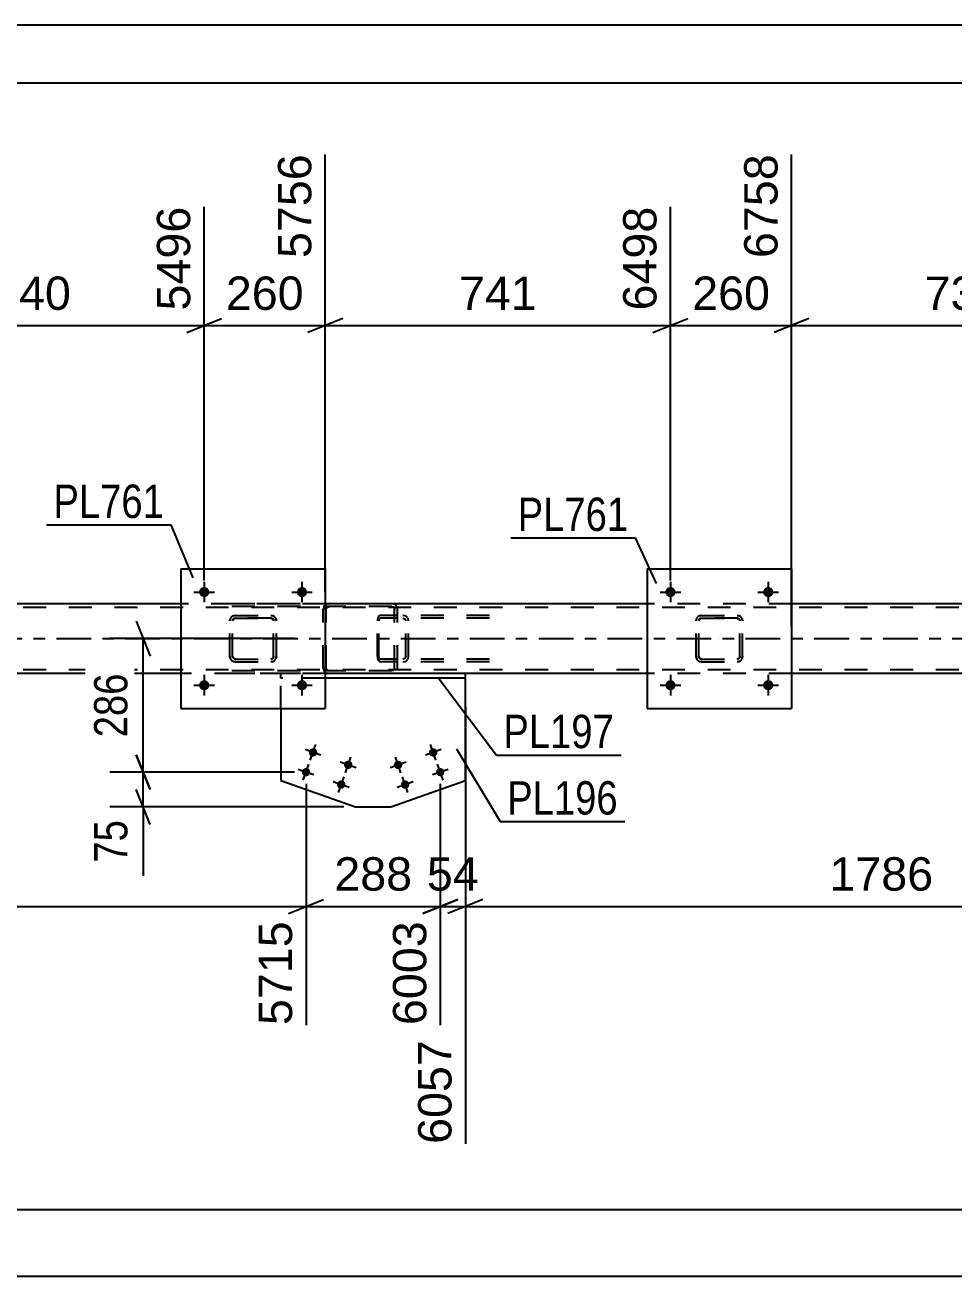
# Model space of a CAD drawing. Header units: millimetres. Extents: x -147 to 694, y -404 to 190.
# Drawn here: x 182.7 to 262.5, y 83.1 to 190.5 of the extents above; entities that cross this region are included whole.
import ezdxf

# ---------------------------------------------------------------- set-up
doc = ezdxf.new("R2010")
doc.units = ezdxf.units.MM
doc.linetypes.add('DXK_LINE_DOT2', pattern=[3.9198, 1.9599, -1.9599])
doc.linetypes.add('DXK_LINE_DOT3', pattern=[5.9187, 2.979, -0.9799, 0.9799, -0.9799])
doc.styles.add('Arial', font='ARIAL.TTF', dxfattribs={"height": 0.2})
doc.styles.add('Arial Narrow', font='ARIALN.TTF', dxfattribs={"height": 0.2})

# ---------------------------------------------------------------- blocks, each defined once
blk = doc.blocks.new('Unknown-318897192-1115')
at = {"color": 5, "linetype": 'Continuous'}
for p, q in [((693.74, 190.49), (-147.26, 190.49)), ((688.74, 185.49), (-142.26, 185.49))]:
    blk.add_line(p, q, dxfattribs=at)
blk = doc.blocks.new('Bolt-318897192-1728 - 1693')
at = {"linetype": 'Continuous'}
for points in [[(217.45, 127.93, -1), (218.13, 128.18, -1)], [(214.44, 126.86, -1), (215.12, 127.11, -1)], [(218.06, 126.24, -1), (218.73, 126.48, -1)], [(215.04, 125.17, -1), (215.72, 125.41, -1)]]:
    blk.add_hatch(color=1, dxfattribs=at).paths.add_polyline_path(points)
at = {"color": 1, "linetype": 'Continuous'}
for p, q in [((218.47, 128.3), (217.12, 127.81)), ((218.03, 127.38), (217.55, 128.73)), ((215.46, 127.23), (214.1, 126.74)), ((215.02, 126.31), (214.54, 127.66)), ((218.64, 125.68), (218.15, 127.04)), ((215.62, 124.61), (215.14, 125.97)), ((219.07, 126.6), (217.72, 126.12)), ((216.06, 125.53), (214.7, 125.05))]:
    blk.add_line(p, q, dxfattribs=at)
blk = doc.blocks.new('Part-318897192-1814 - 1693')
at = {"color": 7, "linetype": 'DXK_LINE_DOT2'}
for p, q in [((204.71, 134.42), (204.71, 134.82)), ((208.52, 134.82), (204.71, 134.82)), ((208.52, 134.42), (204.71, 134.42))]:
    blk.add_line(p, q, dxfattribs=at)
at = {"color": 2, "linetype": 'Continuous'}
for p, q in [((220.56, 134.82), (208.52, 134.82)), ((220.56, 134.42), (208.52, 134.42)), ((220.56, 134.42), (220.56, 134.82))]:
    blk.add_line(p, q, dxfattribs=at)
blk = doc.blocks.new('Part-318897192-1774 - 1693')
at = {"color": 2, "linetype": 'Continuous'}
for p, q in [((196.12, 140.82), (168.52, 140.82)), ((236.17, 140.82), (208.52, 140.82)), ((276.12, 140.82), (248.57, 140.82)), ((196.12, 134.82), (168.52, 134.82)), ((236.17, 134.82), (220.56, 134.82)), ((276.12, 134.82), (248.57, 134.82))]:
    blk.add_line(p, q, dxfattribs=at)
at = {"color": 7, "linetype": 'DXK_LINE_DOT2'}
for p, q in [((208.52, 140.82), (196.12, 140.82)), ((248.57, 140.82), (236.17, 140.82)), ((576.52, 140.5), (-21.73, 140.5)), ((576.52, 135.14), (-21.73, 135.14)), ((220.56, 134.82), (196.12, 134.82)), ((248.57, 134.82), (236.17, 134.82))]:
    blk.add_line(p, q, dxfattribs=at)
at = {"color": 7, "linetype": 'DXK_LINE_DOT3'}
blk.add_line((-21.73, 137.82), (576.52, 137.82), dxfattribs=at)
blk = doc.blocks.new('Bolt-318897192-1809 - 1693')
at = {"linetype": 'Continuous'}
for points in [[(207.13, 128.18, -1), (207.81, 127.93, -1)], [(206.53, 126.48, -1), (207.21, 126.24, -1)], [(210.15, 127.11, -1), (210.83, 126.86, -1)], [(209.55, 125.41, -1), (210.23, 125.17, -1)]]:
    blk.add_hatch(color=1, dxfattribs=at).paths.add_polyline_path(points)
at = {"color": 1, "linetype": 'Continuous'}
for p, q in [((208.15, 127.81), (206.79, 128.3)), ((207.23, 127.38), (207.71, 128.73)), ((206.63, 125.68), (207.11, 127.04)), ((211.17, 126.74), (209.81, 127.23)), ((210.25, 126.31), (210.73, 127.66)), ((207.55, 126.12), (206.19, 126.6)), ((209.65, 124.61), (210.13, 125.97)), ((210.56, 125.05), (209.21, 125.53))]:
    blk.add_line(p, q, dxfattribs=at)
blk = doc.blocks.new('Part-318897192-1819 - 1693')
at = {"color": 7, "linetype": 'DXK_LINE_DOT2'}
for p in [(220.56, 134.42), (204.71, 131.82)]:
    blk.add_line(p, (204.71, 134.42), dxfattribs=at)
at = {"color": 2, "linetype": 'Continuous'}
for p, q in [((220.56, 125.64), (220.56, 134.42)), ((204.71, 131.82), (204.71, 125.64)), ((204.71, 125.64), (211.11, 123.37)), ((214.15, 123.37), (220.56, 125.64)), ((211.11, 123.37), (214.15, 123.37))]:
    blk.add_line(p, q, dxfattribs=at)
blk = doc.blocks.new('Part-318897192-1853 - 1693')
at = {"color": 7, "linetype": 'DXK_LINE_DOT2'}
for p, q in [((200.61, 139.78), (200.8, 139.82)), ((200.8, 139.82), (200.61, 139.78)), ((200.8, 139.82), (203.84, 139.82)), ((200.8, 139.82), (200.8, 139.82)), ((200.8, 139.82), (203.84, 139.82)), ((203.84, 139.82), (203.84, 139.82)), ((203.84, 139.82), (204.02, 139.78)), ((204.02, 139.78), (203.84, 139.82)), ((200.32, 139.34), (200.35, 139.52)), ((200.35, 139.52), (200.32, 139.34)), ((200.32, 136.3), (200.32, 139.34)), ((200.56, 139.34), (200.58, 139.43)), ((200.58, 139.43), (200.56, 139.34)), ((200.56, 136.3), (200.56, 139.34)), ((200.58, 139.43), (200.63, 139.51)), ((200.63, 139.51), (200.58, 139.43)), ((200.63, 139.51), (200.71, 139.56)), ((200.71, 139.56), (200.63, 139.51)), ((200.71, 139.56), (200.8, 139.58)), ((200.8, 139.58), (200.71, 139.56)), ((200.8, 139.58), (203.84, 139.58)), ((200.8, 139.58), (200.8, 139.58)), ((203.84, 139.58), (200.8, 139.58)), ((203.84, 139.58), (203.84, 139.58)), ((203.84, 139.58), (203.93, 139.56)), ((203.93, 139.56), (203.84, 139.58)), ((203.93, 139.56), (204.01, 139.51)), ((204.01, 139.51), (203.93, 139.56)), ((204.01, 139.51), (204.06, 139.43)), ((204.06, 139.43), (204.01, 139.51)), ((204.06, 139.43), (204.08, 139.34)), ((204.08, 139.34), (204.06, 139.43)), ((204.08, 136.3), (204.08, 139.34)), ((204.28, 139.52), (204.32, 139.34)), ((204.32, 139.34), (204.28, 139.52)), ((204.32, 136.3), (204.32, 139.34)), ((200.35, 136.11), (200.32, 136.3)), ((200.32, 136.3), (200.35, 136.11)), ((200.58, 136.2), (200.56, 136.3)), ((200.56, 136.3), (200.58, 136.21)), ((200.58, 136.21), (200.63, 136.13)), ((200.63, 136.13), (200.58, 136.2)), ((200.8, 135.82), (200.61, 135.85)), ((200.61, 135.85), (200.8, 135.82)), ((200.71, 136.08), (200.63, 136.13)), ((200.63, 136.13), (200.71, 136.08)), ((200.8, 136.06), (200.71, 136.08)), ((200.71, 136.08), (200.8, 136.06)), ((200.8, 136.06), (203.84, 136.06)), ((200.8, 136.06), (200.8, 136.06)), ((200.8, 136.06), (203.84, 136.06)), ((200.8, 135.82), (203.84, 135.82)), ((200.8, 135.82), (200.8, 135.82)), ((200.8, 135.82), (203.84, 135.82)), ((203.93, 136.08), (203.84, 136.06)), ((203.84, 136.06), (203.93, 136.08)), ((203.84, 136.06), (203.84, 136.06)), ((204.02, 135.85), (203.84, 135.82)), ((203.84, 135.82), (204.02, 135.85)), ((203.84, 135.82), (203.84, 135.82)), ((204.01, 136.13), (203.93, 136.08)), ((203.93, 136.08), (204.01, 136.13)), ((204.01, 136.13), (204.06, 136.21)), ((204.06, 136.2), (204.01, 136.13)), ((204.08, 136.3), (204.06, 136.2)), ((204.06, 136.21), (204.08, 136.3)), ((204.32, 136.3), (204.28, 136.11)), ((204.28, 136.11), (204.32, 136.3))]:
    blk.add_line(p, q, dxfattribs=at)
at = {"color": 7, "linetype": 'DXK_LINE_DOT3'}
blk.add_line((202.32, 137.82), (202.32, 137.82), dxfattribs=at)
at = {"color": 7, "linetype": 'DXK_LINE_DOT2'}
for centre, start, end in [((200.8, 139.34), 112.5, 157.5), ((200.8, 139.34), 112.5, 157.5), ((203.84, 139.34), 22.5, 67.5), ((203.84, 139.34), 22.5, 67.5), ((200.8, 136.3), 202.5, 247.5), ((200.8, 136.3), 202.5, 247.5), ((203.84, 136.3), 292.5, 337.5), ((203.84, 136.3), 292.5, 337.5)]:
    blk.add_arc(centre, 0.48, start, end, dxfattribs=at)
blk = doc.blocks.new('Bolt-318897192-1922 - 1693')
at = {"linetype": 'Continuous'}
for points in [[(198.56, 133.82, -1), (197.68, 133.82, -1)], [(206.96, 133.82, -1), (206.08, 133.82, -1)]]:
    blk.add_hatch(color=1, dxfattribs=at).paths.add_polyline_path(points)
at = {"color": 1, "linetype": 'Continuous'}
for p, q in [((198.12, 134.7), (198.12, 132.94)), ((206.52, 134.7), (206.52, 132.94)), ((197.24, 133.82), (199, 133.82)), ((205.64, 133.82), (207.4, 133.82))]:
    blk.add_line(p, q, dxfattribs=at)
blk = doc.blocks.new('Part-318897192-2013 - 1693')
at = {"color": 7, "linetype": 'DXK_LINE_DOT2'}
for p, q in [((213.08, 139.68), (213.02, 139.52)), ((213.16, 139.78), (213.08, 139.68)), ((213.27, 139.82), (213.16, 139.78)), ((222.62, 139.82), (213.27, 139.82)), ((214.73, 139.58), (214.73, 139.82)), ((215.37, 139.78), (215.18, 139.82)), ((213.02, 139.52), (213, 139.34)), ((213, 136.3), (213, 139.34)), ((213.13, 139.34), (213.14, 139.43)), ((213.13, 136.3), (213.13, 139.34)), ((213.14, 139.43), (213.17, 139.51)), ((213.17, 139.51), (213.22, 139.56)), ((213.22, 139.56), (213.27, 139.58)), ((222.62, 139.58), (213.27, 139.58)), ((215.18, 139.58), (215.28, 139.56)), ((215.28, 139.56), (215.36, 139.51)), ((215.36, 139.51), (215.41, 139.43)), ((215.41, 139.43), (215.43, 139.34)), ((215.43, 136.3), (215.43, 139.34)), ((215.68, 139.34), (215.64, 139.52)), ((215.68, 136.3), (215.68, 139.34)), ((213, 136.3), (213.02, 136.11)), ((213.02, 136.11), (213.08, 135.96)), ((213.08, 135.96), (213.16, 135.85)), ((213.14, 136.21), (213.13, 136.3)), ((213.17, 136.13), (213.14, 136.21)), ((213.16, 135.85), (213.27, 135.82)), ((213.22, 136.08), (213.17, 136.13)), ((213.27, 136.06), (213.22, 136.08)), ((222.62, 136.06), (213.27, 136.06)), ((222.62, 135.82), (213.27, 135.82)), ((214.73, 135.82), (214.73, 136.06)), ((215.28, 136.08), (215.18, 136.06)), ((215.18, 135.82), (215.37, 135.85)), ((215.36, 136.13), (215.28, 136.08)), ((215.41, 136.21), (215.36, 136.13)), ((215.43, 136.3), (215.41, 136.21)), ((215.64, 136.11), (215.68, 136.3))]:
    blk.add_line(p, q, dxfattribs=at)
for centre, start, end in [((215.19, 139.32), 23.8951, 68.8487), ((215.19, 136.31), 291.1513, 336.1049)]:
    blk.add_arc(centre, 0.492, start, end, dxfattribs=at)
blk = doc.blocks.new('Part-318897192-2018 - 1693')
at = {"color": 2, "linetype": 'Continuous'}
for p, q in [((236.17, 143.82), (236.17, 131.82)), ((236.17, 143.82), (248.57, 143.82)), ((248.57, 143.82), (248.57, 131.82)), ((236.17, 131.82), (248.57, 131.82))]:
    blk.add_line(p, q, dxfattribs=at)
blk = doc.blocks.new('Bolt-318897192-2095 - 1693')
at = {"linetype": 'Continuous'}
for points in [[(238.61, 141.82, -1), (237.73, 141.82, -1)], [(247.01, 141.82, -1), (246.13, 141.82, -1)]]:
    blk.add_hatch(color=1, dxfattribs=at).paths.add_polyline_path(points)
at = {"color": 1, "linetype": 'Continuous'}
for p, q in [((237.29, 141.82), (239.05, 141.82)), ((238.17, 142.7), (238.17, 140.94)), ((245.69, 141.82), (247.45, 141.82)), ((246.57, 142.7), (246.57, 140.94))]:
    blk.add_line(p, q, dxfattribs=at)
blk = doc.blocks.new('Part-318897192-2035 - 1693')
at = {"color": 2, "linetype": 'Continuous'}
for p, q in [((196.12, 143.82), (196.12, 131.82)), ((196.12, 143.82), (208.52, 143.82)), ((208.52, 143.82), (208.52, 131.82)), ((196.12, 131.82), (208.52, 131.82))]:
    blk.add_line(p, q, dxfattribs=at)
blk = doc.blocks.new('Bolt-318897192-2045 - 1693')
at = {"linetype": 'Continuous'}
for points in [[(198.56, 141.82, -1), (197.68, 141.82, -1)], [(206.96, 141.82, -1), (206.08, 141.82, -1)]]:
    blk.add_hatch(color=1, dxfattribs=at).paths.add_polyline_path(points)
at = {"color": 1, "linetype": 'Continuous'}
for p, q in [((197.24, 141.82), (199, 141.82)), ((198.12, 142.7), (198.12, 140.94)), ((205.64, 141.82), (207.4, 141.82)), ((206.52, 142.7), (206.52, 140.94))]:
    blk.add_line(p, q, dxfattribs=at)
blk = doc.blocks.new('Part-318897192-2048 - 1693')
at = {"color": 7, "linetype": 'DXK_LINE_DOT2'}
for p, q in [((214.22, 140.82), (200.32, 140.82)), ((208.86, 140.82), (208.66, 140.78)), ((214.42, 140.78), (214.22, 140.82)), ((214.22, 140.58), (200.32, 140.58)), ((208.38, 140.47), (208.35, 140.34)), ((208.35, 135.3), (208.35, 140.34)), ((208.39, 140.52), (208.38, 140.47)), ((208.6, 140.34), (208.62, 140.43)), ((208.6, 135.3), (208.6, 140.34)), ((208.62, 140.43), (208.68, 140.51)), ((208.68, 140.51), (208.76, 140.56)), ((208.76, 140.56), (208.86, 140.58)), ((214.22, 140.58), (214.32, 140.56)), ((214.32, 140.56), (214.4, 140.51)), ((214.4, 140.51), (214.46, 140.43)), ((214.46, 140.43), (214.48, 140.34)), ((214.48, 135.3), (214.48, 140.34)), ((214.7, 140.5), (214.69, 140.52)), ((214.73, 140.34), (214.7, 140.5)), ((214.73, 135.3), (214.73, 140.34)), ((208.35, 135.3), (208.37, 135.21)), ((208.62, 135.21), (208.6, 135.3)), ((214.48, 135.3), (214.46, 135.21)), ((214.72, 135.21), (214.73, 135.3)), ((214.22, 135.06), (200.32, 135.06)), ((214.22, 134.82), (200.32, 134.82)), ((208.37, 135.21), (208.39, 135.11)), ((208.68, 135.13), (208.62, 135.21)), ((208.66, 134.85), (208.86, 134.82)), ((208.76, 135.08), (208.68, 135.13)), ((208.86, 135.06), (208.76, 135.08)), ((214.32, 135.08), (214.22, 135.06)), ((214.22, 134.82), (214.42, 134.85)), ((214.4, 135.13), (214.32, 135.08)), ((214.46, 135.21), (214.4, 135.13)), ((214.69, 135.11), (214.72, 135.21))]:
    blk.add_line(p, q, dxfattribs=at)
for centre, start, end in [((208.84, 140.32), 110.7583, 155.68), ((214.24, 140.32), 24.32, 69.2417), ((208.84, 135.32), 204.32, 249.2417)]:
    blk.add_arc(centre, 0.496, start, end, dxfattribs=at)
blk = doc.blocks.new('Part-318897192-2068 - 1693')
at = {"color": 7, "linetype": 'DXK_LINE_DOT2'}
for p, q in [((240.67, 139.78), (240.85, 139.82)), ((240.85, 139.82), (240.67, 139.78)), ((240.85, 139.82), (243.89, 139.82)), ((240.85, 139.82), (240.85, 139.82)), ((240.85, 139.82), (243.89, 139.82)), ((243.89, 139.82), (243.89, 139.82)), ((243.89, 139.82), (244.08, 139.78)), ((244.08, 139.78), (243.89, 139.82)), ((240.37, 139.34), (240.41, 139.52)), ((240.41, 139.52), (240.37, 139.34)), ((240.37, 136.3), (240.37, 139.34)), ((240.61, 139.34), (240.63, 139.43)), ((240.63, 139.43), (240.61, 139.34)), ((240.61, 136.3), (240.61, 139.34)), ((240.63, 139.43), (240.68, 139.51)), ((240.68, 139.51), (240.63, 139.43)), ((240.68, 139.51), (240.76, 139.56)), ((240.76, 139.56), (240.68, 139.51)), ((240.76, 139.56), (240.85, 139.58)), ((240.85, 139.58), (240.76, 139.56)), ((240.85, 139.58), (243.89, 139.58)), ((240.85, 139.58), (240.85, 139.58)), ((243.89, 139.58), (240.85, 139.58)), ((243.89, 139.58), (243.89, 139.58)), ((243.89, 139.58), (243.99, 139.56)), ((243.99, 139.56), (243.89, 139.58)), ((243.99, 139.56), (244.06, 139.51)), ((244.06, 139.51), (243.99, 139.56)), ((244.06, 139.51), (244.12, 139.43)), ((244.12, 139.43), (244.06, 139.51)), ((244.12, 139.43), (244.13, 139.34)), ((244.13, 139.34), (244.12, 139.43)), ((244.13, 136.3), (244.13, 139.34)), ((244.34, 139.52), (244.37, 139.34)), ((244.37, 139.34), (244.34, 139.52)), ((244.37, 136.3), (244.37, 139.34)), ((240.41, 136.11), (240.37, 136.3)), ((240.37, 136.3), (240.41, 136.11)), ((240.63, 136.2), (240.61, 136.3)), ((240.61, 136.3), (240.63, 136.21)), ((240.63, 136.21), (240.68, 136.13)), ((240.68, 136.13), (240.63, 136.2)), ((240.85, 135.82), (240.67, 135.85)), ((240.67, 135.85), (240.85, 135.82)), ((240.76, 136.08), (240.68, 136.13)), ((240.68, 136.13), (240.76, 136.08)), ((240.85, 136.06), (240.76, 136.08)), ((240.76, 136.08), (240.85, 136.06)), ((240.85, 136.06), (243.89, 136.06)), ((240.85, 136.06), (240.85, 136.06)), ((240.85, 136.06), (243.89, 136.06)), ((240.85, 135.82), (243.89, 135.82)), ((240.85, 135.82), (240.85, 135.82)), ((240.85, 135.82), (243.89, 135.82)), ((243.99, 136.08), (243.89, 136.06)), ((243.89, 136.06), (243.99, 136.08)), ((243.89, 136.06), (243.89, 136.06)), ((244.08, 135.85), (243.89, 135.82)), ((243.89, 135.82), (244.08, 135.85)), ((243.89, 135.82), (243.89, 135.82)), ((244.06, 136.13), (243.99, 136.08)), ((243.99, 136.08), (244.06, 136.13)), ((244.06, 136.13), (244.12, 136.21)), ((244.12, 136.2), (244.06, 136.13)), ((244.13, 136.3), (244.12, 136.2)), ((244.12, 136.21), (244.13, 136.3)), ((244.37, 136.3), (244.34, 136.11)), ((244.34, 136.11), (244.37, 136.3))]:
    blk.add_line(p, q, dxfattribs=at)
at = {"color": 7, "linetype": 'DXK_LINE_DOT3'}
blk.add_line((242.37, 137.82), (242.37, 137.82), dxfattribs=at)
at = {"color": 7, "linetype": 'DXK_LINE_DOT2'}
for centre, start, end in [((240.85, 139.34), 112.5, 157.5), ((240.85, 139.34), 112.5, 157.5), ((243.89, 139.34), 22.5, 67.5), ((243.89, 139.34), 22.5, 67.5), ((240.85, 136.3), 202.5, 247.5), ((240.85, 136.3), 202.5, 247.5), ((243.89, 136.3), 292.5, 337.5), ((243.89, 136.3), 292.5, 337.5)]:
    blk.add_arc(centre, 0.48, start, end, dxfattribs=at)
blk = doc.blocks.new('Bolt-318897192-2096 - 1693')
at = {"linetype": 'Continuous'}
for points in [[(238.61, 133.82, -1), (237.73, 133.82, -1)], [(247.01, 133.82, -1), (246.13, 133.82, -1)]]:
    blk.add_hatch(color=1, dxfattribs=at).paths.add_polyline_path(points)
at = {"color": 1, "linetype": 'Continuous'}
for p, q in [((238.17, 134.7), (238.17, 132.94)), ((246.57, 134.7), (246.57, 132.94)), ((237.29, 133.82), (239.05, 133.82)), ((245.69, 133.82), (247.45, 133.82))]:
    blk.add_line(p, q, dxfattribs=at)
blk = doc.blocks.new('StraightDimension-318897192-2115 - 1693')
at = {"color": 7, "linetype": 'Continuous'}
for p, q in [((220.56, 131.96), (220.56, 94.45)), ((218.4, 125.36), (218.4, 104.65)), ((216.9, 114.24), (219.9, 115.44)), ((222.06, 115.44), (219.06, 114.24)), ((218.4, 114.84), (220.56, 114.84))]:
    blk.add_line(p, q, dxfattribs=at)
at = {"color": 0, "linetype": 'Continuous'}
blk.add_wipeout([(219.96, 103.94), (215.76, 103.94), (215.76, 93.85), (219.96, 93.85)], dxfattribs=at)
at = {"color": 3, "linetype": 'Continuous', "style": 'Arial'}
blk.add_text('6057', height=2.865, rotation=90.0002, dxfattribs=at).set_placement((219.36, 94.45))
at = {"color": 0}
blk.add_wipeout([(222.3, 115.59), (222.3, 119.79), (216.65, 119.79), (216.65, 115.59)], dxfattribs=at)
at = {"color": 3, "style": 'Arial'}
blk.add_text('54', height=2.865, dxfattribs=at).set_placement((217.25, 116.19))
blk = doc.blocks.new('StraightDimension-318897192-2361 - 1693')
at = {"color": 7, "linetype": 'Continuous'}
blk.add_line((-22.53, 83.11), (589.42, 83.11), dxfattribs=at)
blk = doc.blocks.new('StraightDimension-318897192-19026 - 1693')
at = {"color": 7, "linetype": 'Continuous'}
for p, q in [((192.27, 127.86), (193.47, 124.86)), ((205.87, 126.36), (190.02, 126.36)), ((192.87, 123.37), (192.87, 126.36)), ((193.47, 121.87), (192.27, 124.87)), ((210.11, 123.37), (190.02, 123.37)), ((192.87, 123.37), (192.87, 117.46)), ((192.87, 123.37), (192.87, 117.46))]:
    blk.add_line(p, q, dxfattribs=at)
at = {"color": 0}
blk.add_wipeout([(192.12, 122.84), (187.92, 122.84), (187.92, 117.99), (192.12, 117.99)], dxfattribs=at)
at = {"color": 3, "style": 'Arial Narrow'}
blk.add_text('75', height=2.863, rotation=90.0002, dxfattribs=at).set_placement((191.52, 118.59))
blk = doc.blocks.new('StraightDimension-318897192-19025 - 1693')
at = {"color": 7, "linetype": 'Continuous'}
for p, q in [((192.27, 139.32), (193.47, 136.32)), ((205.89, 137.82), (190.02, 137.82)), ((192.87, 126.36), (192.87, 137.82)), ((193.47, 124.86), (192.27, 127.86)), ((205.87, 126.36), (190.02, 126.36))]:
    blk.add_line(p, q, dxfattribs=at)
at = {"color": 0}
blk.add_wipeout([(192.12, 135.43), (187.92, 135.43), (187.92, 128.75), (192.12, 128.75)], dxfattribs=at)
at = {"color": 3, "style": 'Arial Narrow'}
blk.add_text('286', height=2.863, rotation=90.0002, dxfattribs=at).set_placement((191.52, 129.35))
blk = doc.blocks.new('StraightDimension-318897192-2388 - 1693')
at = {"color": 7, "linetype": 'Continuous'}
blk.add_line((-21.74, 88.83), (588.62, 88.83), dxfattribs=at)
blk = doc.blocks.new('StraightDimension-318897192-2116 - 1693')
at = {"color": 7, "linetype": 'Continuous'}
for p, q in [((206.87, 125.36), (206.87, 104.65)), ((218.4, 125.36), (218.4, 104.65)), ((205.37, 114.24), (208.37, 115.44)), ((219.9, 115.44), (216.9, 114.24)), ((206.87, 114.84), (218.4, 114.84))]:
    blk.add_line(p, q, dxfattribs=at)
at = {"color": 0}
blk.add_wipeout([(216.57, 115.59), (216.57, 119.79), (208.7, 119.79), (208.7, 115.59)], dxfattribs=at)
at = {"color": 0, "linetype": 'Continuous'}
blk.add_wipeout([(217.8, 114.14), (213.6, 114.14), (213.6, 104.05), (217.8, 104.05)], dxfattribs=at)
at = {"color": 3, "style": 'Arial'}
blk.add_text('288', height=2.865, dxfattribs=at).set_placement((209.3, 116.19))
at = {"color": 3, "linetype": 'Continuous', "style": 'Arial'}
blk.add_text('6003', height=2.865, rotation=90.0002, dxfattribs=at).set_placement((217.2, 104.65))
blk = doc.blocks.new('StraightDimension-318897192-8374 - 1693')
at = {"color": 7, "linetype": 'Continuous'}
for p, q in [((208.52, 141.82), (208.52, 179.38)), ((238.17, 142.82), (238.17, 174.88)), ((210.02, 165.29), (207.02, 164.09)), ((208.52, 164.69), (238.17, 164.69)), ((236.67, 164.09), (239.67, 165.29))]:
    blk.add_line(p, q, dxfattribs=at)
at = {"color": 0}
blk.add_wipeout([(227.28, 165.44), (227.28, 169.64), (219.41, 169.64), (219.41, 165.44)], dxfattribs=at)
at = {"color": 3, "style": 'Arial'}
blk.add_text('741', height=2.865, dxfattribs=at).set_placement((220.01, 166.04))
at = {"color": 0, "linetype": 'Continuous'}
blk.add_wipeout([(237.57, 175.48), (233.37, 175.48), (233.37, 165.39), (237.57, 165.39)], dxfattribs=at)
at = {"color": 3, "linetype": 'Continuous', "style": 'Arial'}
blk.add_text('6498', height=2.865, rotation=90.0002, dxfattribs=at).set_placement((236.97, 165.99))
blk = doc.blocks.new('StraightDimension-318897192-2114 - 1693')
at = {"color": 7, "linetype": 'Continuous'}
for p, q in [((220.56, 131.96), (220.56, 94.45)), ((292, 125.36), (292, 104.65)), ((222.06, 115.44), (219.06, 114.24)), ((290.5, 114.24), (293.5, 115.44)), ((220.56, 114.84), (292, 114.84))]:
    blk.add_line(p, q, dxfattribs=at)
at = {"color": 0}
blk.add_wipeout([(261.33, 115.59), (261.33, 119.79), (251.23, 119.79), (251.23, 115.59)], dxfattribs=at)
at = {"color": 3, "style": 'Arial'}
blk.add_text('1786', height=2.865, dxfattribs=at).set_placement((251.83, 116.19))
at = {"color": 0, "linetype": 'Continuous'}
blk.add_wipeout([(291.4, 114.14), (287.2, 114.14), (287.2, 104.05), (291.4, 104.05)], dxfattribs=at)
at = {"color": 3, "linetype": 'Continuous', "style": 'Arial'}
blk.add_text('7843', height=2.865, rotation=90.0002, dxfattribs=at).set_placement((290.8, 104.65))
blk = doc.blocks.new('StraightDimension-318897192-2117 - 1693')
at = {"color": 7, "linetype": 'Continuous'}
for p, q in [((135.43, 133.82), (135.43, 94.45)), ((206.87, 125.36), (206.87, 104.65)), ((136.93, 115.44), (133.93, 114.24)), ((205.37, 114.24), (208.37, 115.44)), ((135.43, 114.84), (206.87, 114.84))]:
    blk.add_line(p, q, dxfattribs=at)
at = {"color": 0}
blk.add_wipeout([(176.2, 115.59), (176.2, 119.79), (166.1, 119.79), (166.1, 115.59)], dxfattribs=at)
at = {"color": 3, "style": 'Arial'}
blk.add_text('1786', height=2.865, dxfattribs=at).set_placement((166.7, 116.19))
at = {"color": 0, "linetype": 'Continuous'}
blk.add_wipeout([(206.27, 114.14), (202.07, 114.14), (202.07, 104.05), (206.27, 104.05)], dxfattribs=at)
at = {"color": 3, "linetype": 'Continuous', "style": 'Arial'}
blk.add_text('5715', height=2.865, rotation=90.0002, dxfattribs=at).set_placement((205.67, 104.65))
blk = doc.blocks.new('StraightDimension-318897192-8372 - 1693')
at = {"color": 7, "linetype": 'Continuous'}
for p, q in [((248.57, 138.82), (248.57, 179.38)), ((278.12, 142.82), (278.12, 174.88)), ((250.07, 165.29), (247.07, 164.09)), ((248.57, 164.69), (278.12, 164.69)), ((276.62, 164.09), (279.62, 165.29))]:
    blk.add_line(p, q, dxfattribs=at)
at = {"color": 0}
blk.add_wipeout([(267.28, 165.44), (267.28, 169.64), (259.41, 169.64), (259.41, 165.44)], dxfattribs=at)
at = {"color": 3, "style": 'Arial'}
blk.add_text('739', height=2.865, dxfattribs=at).set_placement((260.01, 166.04))
at = {"color": 0, "linetype": 'Continuous'}
blk.add_wipeout([(277.52, 175.48), (273.32, 175.48), (273.32, 165.39), (277.52, 165.39)], dxfattribs=at)
at = {"color": 3, "linetype": 'Continuous', "style": 'Arial'}
blk.add_text('7496', height=2.865, rotation=90.0002, dxfattribs=at).set_placement((276.92, 165.99))
blk = doc.blocks.new('StraightDimension-318897192-8373 - 1693')
at = {"color": 7, "linetype": 'Continuous'}
for p, q in [((248.57, 138.82), (248.57, 179.38)), ((238.17, 142.82), (238.17, 174.88)), ((236.67, 164.09), (239.67, 165.29)), ((238.17, 164.69), (248.57, 164.69)), ((250.07, 165.29), (247.07, 164.09))]:
    blk.add_line(p, q, dxfattribs=at)
at = {"color": 0}
blk.add_wipeout([(247.31, 165.44), (247.31, 169.64), (239.44, 169.64), (239.44, 165.44)], dxfattribs=at)
at = {"color": 3, "style": 'Arial'}
blk.add_text('260', height=2.865, dxfattribs=at).set_placement((240.04, 166.04))
at = {"color": 0, "linetype": 'Continuous'}
blk.add_wipeout([(247.97, 179.98), (243.77, 179.98), (243.77, 169.89), (247.97, 169.89)], dxfattribs=at)
at = {"color": 3, "linetype": 'Continuous', "style": 'Arial'}
blk.add_text('6758', height=2.865, rotation=90.0002, dxfattribs=at).set_placement((247.37, 170.49))
blk = doc.blocks.new('StraightDimension-318897192-8375 - 1693')
at = {"color": 7, "linetype": 'Continuous'}
for p, q in [((208.52, 141.82), (208.52, 179.38)), ((198.12, 142.82), (198.12, 174.88)), ((196.62, 164.09), (199.62, 165.29)), ((198.12, 164.69), (208.52, 164.69)), ((210.02, 165.29), (207.02, 164.09))]:
    blk.add_line(p, q, dxfattribs=at)
at = {"color": 0}
blk.add_wipeout([(207.25, 165.44), (207.25, 169.64), (199.38, 169.64), (199.38, 165.44)], dxfattribs=at)
at = {"color": 3, "style": 'Arial'}
blk.add_text('260', height=2.865, dxfattribs=at).set_placement((199.98, 166.04))
at = {"color": 0, "linetype": 'Continuous'}
blk.add_wipeout([(207.92, 179.98), (203.72, 179.98), (203.72, 169.89), (207.92, 169.89)], dxfattribs=at)
at = {"color": 3, "linetype": 'Continuous', "style": 'Arial'}
blk.add_text('5756', height=2.865, rotation=90.0002, dxfattribs=at).set_placement((207.32, 170.49))
blk = doc.blocks.new('StraightDimension-318897192-8376 - 1693')
at = {"color": 7, "linetype": 'Continuous'}
for p, q in [((168.52, 138.82), (168.52, 179.38)), ((198.12, 142.82), (198.12, 174.88)), ((170.02, 165.29), (167.02, 164.09)), ((168.52, 164.69), (198.12, 164.69)), ((196.62, 164.09), (199.62, 165.29))]:
    blk.add_line(p, q, dxfattribs=at)
at = {"color": 0}
blk.add_wipeout([(187.26, 165.44), (187.26, 169.64), (179.39, 169.64), (179.39, 165.44)], dxfattribs=at)
at = {"color": 3, "style": 'Arial'}
blk.add_text('740', height=2.865, dxfattribs=at).set_placement((179.99, 166.04))
at = {"color": 0, "linetype": 'Continuous'}
blk.add_wipeout([(197.52, 175.48), (193.32, 175.48), (193.32, 165.39), (197.52, 165.39)], dxfattribs=at)
at = {"color": 3, "linetype": 'Continuous', "style": 'Arial'}
blk.add_text('5496', height=2.865, rotation=90.0002, dxfattribs=at).set_placement((196.92, 165.99))
blk = doc.blocks.new('Mark-318897192-1810 - 1693')
at = {"color": 30, "linetype": 'Continuous'}
for p, q in [((218.19, 134.5), (223.22, 127.82)), ((223.22, 127.82), (233.93, 127.82))]:
    blk.add_line(p, q, dxfattribs=at)
at = {"color": 0}
blk.add_wipeout([(233.33, 128.42), (233.33, 131.42), (223.82, 131.42), (223.82, 128.42)], dxfattribs=at)
blk.add_wipeout([(233.33, 128.42), (233.33, 131.42), (223.82, 131.42), (223.82, 128.42)], dxfattribs=at)
at = {"color": 3, "style": 'Arial Narrow'}
blk.add_text('PL197', height=2.863, dxfattribs=at).set_placement((223.82, 128.42))
blk = doc.blocks.new('Mark-318897192-1815 - 1693')
at = {"color": 30, "linetype": 'Continuous'}
for p, q in [((219.8, 128.37), (223.55, 122.12)), ((223.55, 122.12), (234.25, 122.12))]:
    blk.add_line(p, q, dxfattribs=at)
at = {"color": 0}
blk.add_wipeout([(233.65, 122.72), (233.65, 125.72), (224.15, 125.72), (224.15, 122.72)], dxfattribs=at)
blk.add_wipeout([(233.65, 122.72), (233.65, 125.72), (224.15, 125.72), (224.15, 122.72)], dxfattribs=at)
at = {"color": 3, "style": 'Arial Narrow'}
blk.add_text('PL196', height=2.863, dxfattribs=at).set_placement((224.15, 122.72))
blk = doc.blocks.new('Mark-318897192-2014 - 1693')
at = {"color": 30, "linetype": 'Continuous'}
for p in [(224.45, 146.46), (236.98, 142.56)]:
    blk.add_line(p, (235.16, 146.46), dxfattribs=at)
at = {"color": 0}
blk.add_wipeout([(234.56, 147.06), (234.56, 150.06), (225.05, 150.06), (225.05, 147.06)], dxfattribs=at)
blk.add_wipeout([(234.56, 147.06), (234.56, 150.06), (225.05, 150.06), (225.05, 147.06)], dxfattribs=at)
at = {"color": 3, "style": 'Arial Narrow'}
blk.add_text('PL761', height=2.863, dxfattribs=at).set_placement((225.05, 147.06))
blk = doc.blocks.new('Mark-318897192-2031 - 1693')
at = {"color": 30, "linetype": 'Continuous'}
for p in [(184.57, 147.58), (197.17, 143.03)]:
    blk.add_line(p, (195.27, 147.58), dxfattribs=at)
at = {"color": 0}
blk.add_wipeout([(194.67, 148.18), (194.67, 151.18), (185.17, 151.18), (185.17, 148.18)], dxfattribs=at)
blk.add_wipeout([(194.67, 148.18), (194.67, 151.18), (185.17, 151.18), (185.17, 148.18)], dxfattribs=at)
at = {"color": 3, "style": 'Arial Narrow'}
blk.add_text('PL761', height=2.863, dxfattribs=at).set_placement((185.17, 148.18))

msp = doc.modelspace()

# ---------------------------------------------------------------- block references
for name in ['Unknown-318897192-1115', 'Part-318897192-2035 - 1693', 'Part-318897192-2018 - 1693', 'Bolt-318897192-2045 - 1693', 'Bolt-318897192-2095 - 1693', 'Part-318897192-1774 - 1693', 'Part-318897192-2048 - 1693', 'Part-318897192-1853 - 1693', 'Part-318897192-2013 - 1693', 'Part-318897192-2068 - 1693', 'Bolt-318897192-1922 - 1693', 'Part-318897192-1814 - 1693', 'Part-318897192-1819 - 1693', 'Bolt-318897192-2096 - 1693', 'Bolt-318897192-1809 - 1693', 'Bolt-318897192-1728 - 1693']:
    msp.add_blockref(name, (0, 0))

# ---------------------------------------------------------------- next in the draw order: block references
for name in ['StraightDimension-318897192-8374 - 1693', 'StraightDimension-318897192-8372 - 1693', 'StraightDimension-318897192-2115 - 1693']:
    msp.add_blockref(name, (0, 0))

# ---------------------------------------------------------------- next in the draw order: block references
for name in ['StraightDimension-318897192-8375 - 1693', 'StraightDimension-318897192-8373 - 1693', 'StraightDimension-318897192-2361 - 1693']:
    msp.add_blockref(name, (0, 0))

# ---------------------------------------------------------------- next in the draw order: block references
for name in ['Mark-318897192-2014 - 1693', 'StraightDimension-318897192-19026 - 1693']:
    msp.add_blockref(name, (0, 0))

# ---------------------------------------------------------------- next in the draw order: block references
msp.add_blockref('StraightDimension-318897192-19025 - 1693', (0, 0))

# ---------------------------------------------------------------- next in the draw order: block references
for name in ['StraightDimension-318897192-8376 - 1693', 'StraightDimension-318897192-2388 - 1693']:
    msp.add_blockref(name, (0, 0))

# ---------------------------------------------------------------- next in the draw order: block references
for name in ['Mark-318897192-2031 - 1693', 'StraightDimension-318897192-2116 - 1693']:
    msp.add_blockref(name, (0, 0))

# ---------------------------------------------------------------- next in the draw order: block references
for name in ['StraightDimension-318897192-2117 - 1693', 'StraightDimension-318897192-2114 - 1693']:
    msp.add_blockref(name, (0, 0))

# ---------------------------------------------------------------- next in the draw order: block references
msp.add_blockref('Mark-318897192-1810 - 1693', (0, 0))

# ---------------------------------------------------------------- next in the draw order: block references
msp.add_blockref('Mark-318897192-1815 - 1693', (0, 0))

doc.saveas('drawing.dxf')
